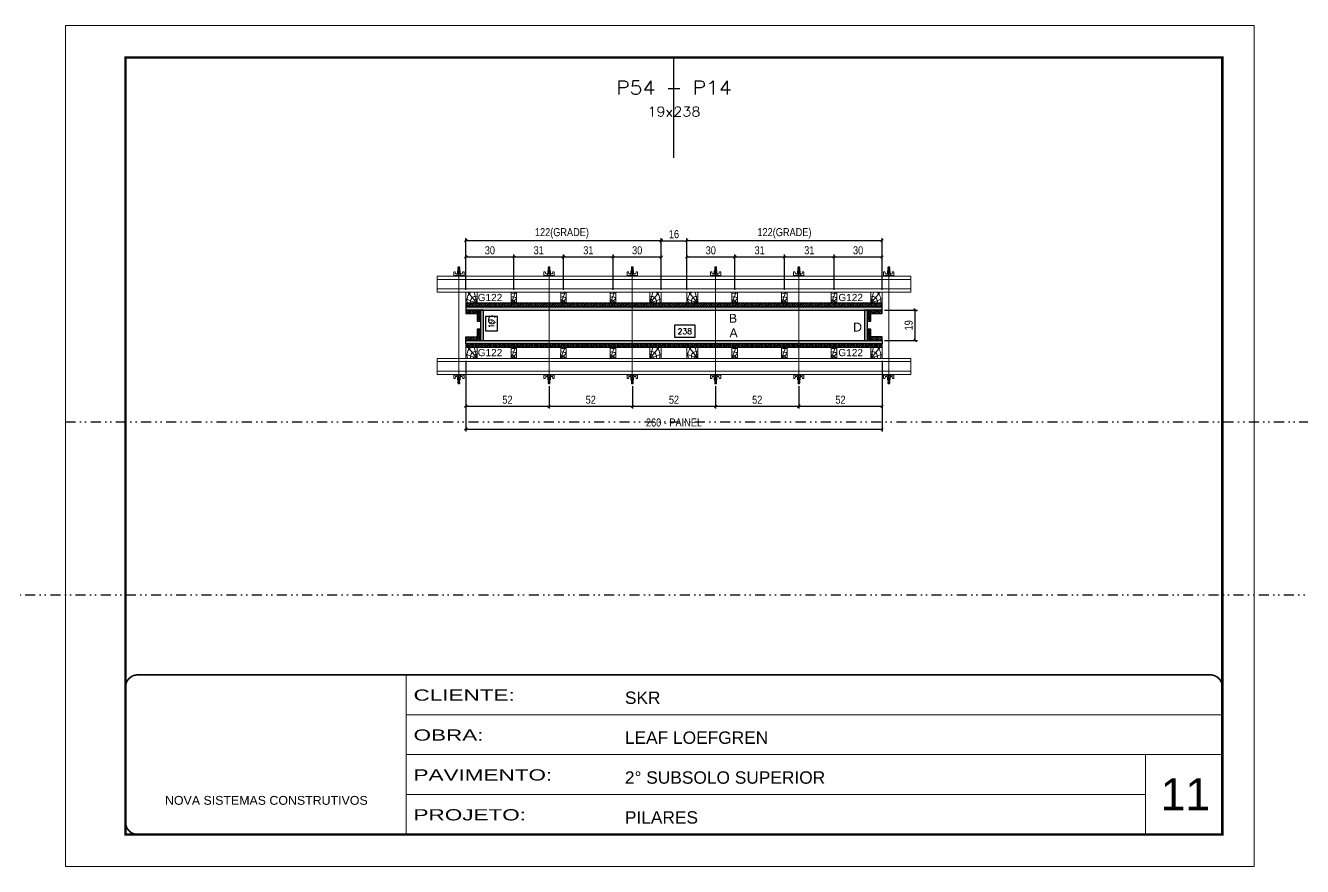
# Model space of a CAD drawing. Extents: x 13741 to 27878, y -21631 to 6985.
# Drawn here: x 17547 to 19142, y 3638 to 4688 of the extents above; entities that cross this region are included whole.
import ezdxf
from ezdxf.enums import TextEntityAlignment as Align

# ---------------------------------------------------------------- set-up
doc = ezdxf.new("R2010")
doc.units = 0
for name, pattern in [('CONTINUO', [0]), ('DASHED', [0.75, 0.5, -0.25]), ('DIVIDE2', [0.625, 0.25, -0.125, 0, -0.125, 0, -0.125]), ('HIDDEN', [0.375, 0.25, -0.125])]:
    doc.linetypes.add(name, pattern=pattern)
for name, color, linetype, lineweight in [('CARIMBO', 255, 'Continuous', 9), ('Folhas', 255, 'Continuous', 9), ('Hachura', 251, 'Continuous', 9), ('Madeira', 126, 'Continuous', 18), ('Perfil Metálico', 224, 'Continuous', 18), ('SARRAFO DE PRESSAO', 251, 'DASHED', 9), ('Texto Seção', 7, 'Continuous', 15)]:
    doc.layers.add(name, color=color, linetype=linetype, lineweight=lineweight)
for name, color, linetype in [('CHAPA', 1, 'Continuous'), ('COTA', 241, 'Continuous'), ('Nível', 160, 'Continuous'), ('SARRAFO', 251, 'Continuous'), ('Texto de Titulo', 7, 'Continuous'), ('Texto Qtd Sarr', 242, 'Continuous'), ('TEXTO_GERAL', 7, 'Continuous')]:
    doc.layers.add(name, color=color, linetype=linetype)
doc.styles.add('ARIAL', font='arial.ttf')
doc.styles.add('COTA TECNICA 2X', font='techl___.ttf', dxfattribs={"height": 10})
doc.styles.add('ROMANS', font='romans.shx')
doc.styles.add('SANSSERIF', font='sas_____.pfb')
doc.styles.add('Tecnologia', font='')
doc.styles.get('Tecnologia').set_extended_font_data('Forgotten Futurist')
doc.dimstyles.new('SECAO PILAR', dxfattribs={"dimtxt": 10, "dimasz": 3, "dimexe": 3, "dimexo": 3, "dimgap": 3, "dimtad": 1, "dimdec": 1, "dimlfac": 0.5, "dimzin": 12, "dimdsep": 46, "dimtxsty": 'COTA TECNICA 2X', "dimblk1": 'OBLIQUE', "dimblk2": 'OBLIQUE', "dimsah": 1, "dimcen": 0.9, "dimclrd": 256, "dimclre": 256, "dimclrt": 256, "dimadec": 1, "dimazin": 3, "dimtfac": 1, "dimtdec": 1, "dimtmove": 0, "dimatfit": 3, "dimfxl": 1, "dimtolj": 1, "dimtzin": 12, "dimarcsym": 0})
doc.dimstyles.new('SECÇÃO 2', dxfattribs={"dimtxt": 7, "dimasz": 6, "dimexe": 0.18, "dimexo": 2, "dimgap": -4, "dimtad": 3, "dimdec": 1, "dimlfac": 0.5, "dimzin": 12, "dimdsep": 46, "dimtxsty": 'ROMANS', "dimblk": 'ARCHTICK', "dimcen": 0.09, "dimse1": 1, "dimse2": 1, "dimsd1": 1, "dimsd2": 1, "dimclrd": 180, "dimclre": 5, "dimclrt": 1, "dimadec": 0, "dimazin": 3, "dimtfac": 1, "dimtdec": 1, "dimtofl": 0, "dimtmove": 0, "dimatfit": 3, "dimldrblk": 'ARCHTICK', "dimfxl": 1, "dimtolj": 1, "dimtzin": 0, "dimarcsym": 0})
pattern_1 = [(225, (8973.0154, -18597.0914), (1.12253202, -1.12253202), [])]

# ---------------------------------------------------------------- blocks, each defined once
blk = doc.blocks.new('9999999999')
at = {"color": 30, "linetype": 'CONTINUO'}
for p, q in [((98564.6, 34230.2), (98564.6, 34429.4)), ((98564.6, 34379.6), (99584, 34379.6)), ((98564.6, 34329.8), (99488, 34329.8)), ((99584, 34329.8), (99488, 34329.8)), ((99488, 34329.8), (99488, 34230.2)), ((98564.6, 34280), (99488, 34280))]:
    blk.add_line(p, q, dxfattribs=at)
at = {"color": 30, "linetype": 'CONTINUO', "const_width": 2}
blk.add_lwpolyline([(99584, 34230.2), (99584, 34414.4, 0.414214), (99569, 34429.4), (98229, 34429.4, 0.414214), (98214, 34414.4), (98214, 34245.2, 0.414214), (98229, 34230.2), (99584, 34230.2)], format="xyb", dxfattribs=at)
at = {"layer": 'Folhas'}
blk.add_lwpolyline([(98139, 34190.2), (99624, 34190.2), (99624, 35240.2), (98139, 35240.2)], close=True, dxfattribs=at)
at = {"layer": 'Folhas', "color": 30, "const_width": 3}
blk.add_lwpolyline([(98214, 34230.2), (99584, 34230.2), (99584, 35200.2), (98214, 35200.2)], close=True, dxfattribs=at)
at = {"color": 7, "linetype": 'Continuous', "ltscale": 5, "style": 'ARIAL'}
for s, height, p in [('SKR', 15.48, (98837.7, 34393.1)), ('LEAF LOEFGREN', 15.483, (98837.7, 34343.3)), ('2° SUBSOLO SUPERIOR', 15.483, (98837.7, 34293.5)), ('NOVA SISTEMAS CONSTRUTIVOS', 11.059, (98263.2, 34267.2)), ('PILARES', 15.48, (98837.7, 34243.7))]:
    blk.add_text(s, height=height, dxfattribs=at).set_placement(p)
at = {"layer": 'Folhas', "color": 7, "style": 'Tecnologia', "width": 1.5}
for s, p in [('CLIENTE:', (98573.7, 34397.2)), ('OBRA:', (98573.7, 34347.3)), ('PAVIMENTO:', (98573.7, 34297.5)), ('PROJETO:', (98573.7, 34247.7))]:
    blk.add_text(s, height=14, dxfattribs=at).set_placement(p)
blk = doc.blocks.new('*D1065')
at = {"layer": 'COTA', "color": 180, "lineweight": -2, "transparency": 16777216}
for p, q in [((18136.4, 4324.4), (18121.4, 4324.4)), ((18121.4, 4324.4), (18121.4, 4306.4)), ((18136.4, 4306.4), (18136.4, 4324.4)), ((18121.4, 4306.4), (18136.4, 4306.4))]:
    blk.add_line(p, q, dxfattribs=at)
at = {"layer": 'Defpoints', "color": 0, "transparency": 16777216}
for p in [(18136.3, 4332.3), (18136.3, 4294.3), (18140.4, 4294.3)]:
    blk.add_point(p, dxfattribs=at)
at = {"layer": 'COTA', "color": 1, "transparency": 16777216, "insert": (18128.9, 4315.4), "char_height": 7, "attachment_point": 5, "rotation": 90, "style": 'ROMANS'}
blk.add_mtext('\\A1;19', dxfattribs=at)
blk = doc.blocks.new('_ArchTick')
at = {"color": 0, "linetype": 'ByBlock', "const_width": 0.15}
blk.add_lwpolyline([(-0.5, -0.5), (0.5, 0.5)], dxfattribs=at)
blk = doc.blocks.new('*D1066')
at = {"layer": 'COTA', "color": 180, "lineweight": -2, "transparency": 16777216}
for p, q in [((18383.5, 4313.3), (18357.5, 4313.3)), ((18357.5, 4313.3), (18357.5, 4298.3)), ((18383.5, 4298.3), (18383.5, 4313.3)), ((18357.5, 4298.3), (18383.5, 4298.3))]:
    blk.add_line(p, q, dxfattribs=at)
at = {"layer": 'Defpoints', "color": 0, "transparency": 16777216}
for p in [(18119, 4294.3), (18595, 4294.3), (18595, 4294.3)]:
    blk.add_point(p, dxfattribs=at)
at = {"layer": 'COTA', "color": 1, "transparency": 16777216, "insert": (18370.5, 4305.8), "char_height": 7, "attachment_point": 5, "style": 'ROMANS'}
blk.add_mtext('\\A1;238', dxfattribs=at)
blk = doc.blocks.new('_Oblique')
at = {"color": 0, "linetype": 'ByBlock', "lineweight": -2}
blk.add_line((-0.5, -0.5), (0.5, 0.5), dxfattribs=at)
blk = doc.blocks.new('*D1067')
at = {"layer": 'COTA', "lineweight": -2, "transparency": 16777216}
for p, q in [((18097, 4268.9), (18097, 4180.8)), ((18617, 4269), (18617, 4180.8)), ((18097, 4183.8), (18617, 4183.8))]:
    blk.add_line(p, q, dxfattribs=at)
at = {"layer": 'Defpoints', "color": 0, "transparency": 16777216}
for p in [(18097, 4271.9), (18617, 4272), (18617, 4183.8)]:
    blk.add_point(p, dxfattribs=at)
at = {"layer": 'COTA', "lineweight": -2, "transparency": 16777216, "xscale": 3, "yscale": 3, "zscale": 3, "rotation": 180}
blk.add_blockref('_Oblique', (18097, 4183.8), dxfattribs=at)
at = {"layer": 'COTA', "lineweight": -2, "transparency": 16777216, "xscale": 3, "yscale": 3, "zscale": 3}
blk.add_blockref('_Oblique', (18617, 4183.8), dxfattribs=at)
at = {"layer": 'COTA', "transparency": 16777216, "insert": (18357, 4191.9), "char_height": 10, "attachment_point": 5, "style": 'COTA TECNICA 2X'}
blk.add_mtext('\\A1;260 - PAINEL', dxfattribs=at)
blk = doc.blocks.new('*D1068')
at = {"layer": 'COTA', "lineweight": -2, "transparency": 16777216}
for p, q in [((18097, 4268.9), (18097, 4209.2)), ((18201, 4237.1), (18201, 4209.2)), ((18097, 4212.2), (18201, 4212.2))]:
    blk.add_line(p, q, dxfattribs=at)
at = {"layer": 'Defpoints', "color": 0, "transparency": 16777216}
for p in [(18097, 4271.9), (18201, 4240.1), (18201, 4212.2)]:
    blk.add_point(p, dxfattribs=at)
at = {"layer": 'COTA', "lineweight": -2, "transparency": 16777216, "xscale": 3, "yscale": 3, "zscale": 3, "rotation": 180}
blk.add_blockref('_Oblique', (18097, 4212.2), dxfattribs=at)
at = {"layer": 'COTA', "lineweight": -2, "transparency": 16777216, "xscale": 3, "yscale": 3, "zscale": 3}
blk.add_blockref('_Oblique', (18201, 4212.2), dxfattribs=at)
at = {"layer": 'COTA', "transparency": 16777216, "insert": (18149, 4220.3), "char_height": 10, "attachment_point": 5, "style": 'COTA TECNICA 2X'}
blk.add_mtext('\\A1;52', dxfattribs=at)
blk = doc.blocks.new('C')
at = {"layer": 'Hachura', "color": 0}
for p, q in [((0, 3.22), (0, -3.22)), ((0.45, 3.22), (0, 3.22)), ((0.46, 3.16), (0, 3.16)), ((0.46, 3.05), (0, 3.05)), ((0.46, 2.88), (0, 2.88)), ((0, 2.75), (0, -1.16)), ((0.46, 2.65), (0, 2.65)), ((0.46, 2.23), (0, 2.23)), ((0.46, 1.51), (0, 1.51)), ((0.39, 0.49), (0.17, 0.49)), ((0.45, -3.23), (0.45, 3.22)), ((0.45, 3.22), (2.58, 3.22)), ((1.74, 0.97), (0.45, 0.97)), ((1.45, 0.1), (0.45, 0.1)), ((1.35, 1.94), (1.35, 0.96)), ((2.58, 2.39), (1.47, 2.09)), ((1.74, -0.97), (1.74, 0.97)), ((1.74, 0.97), (1.74, 0.84)), ((1.74, 0.97), (1.74, 0.84)), ((1.74, 0.84), (3.35, 0.84)), ((3.35, 0.45), (1.74, 0.45)), ((2.58, 3.22), (2.58, 2.39)), ((3.32, 0.84), (3.32, -0.84)), ((3.35, 0.84), (3.35, -0.84)), ((3.68, 0.45), (3.35, 0.45)), ((3.84, -0.52), (3.35, 0.45)), ((3.35, 0.06), (3.67, -0.57)), ((3.68, 0.45), (4.16, -0.52)), ((3.72, 0.5), (4.25, -0.57)), ((4.37, -0.55), (3.83, 0.53)), ((4.15, 0.45), (3.93, 0.45)), ((4.42, -0.52), (3.93, 0.45)), ((4.15, 0.45), (4.26, 0.45)), ((4.26, 0.45), (4.74, -0.52)), ((4.3, 0.5), (4.83, -0.57)), ((4.95, -0.55), (4.41, 0.53)), ((4.51, 0.45), (4.84, 0.45)), ((5, -0.52), (4.51, 0.45)), ((4.84, 0.45), (5.32, -0.52)), ((4.88, 0.5), (5.41, -0.57)), ((5.53, -0.55), (4.99, 0.53)), ((5.58, -0.52), (5.09, 0.45)), ((5.42, 0.45), (5.09, 0.45)), ((5.58, -0.52), (5.09, 0.45)), ((5.42, 0.45), (5.74, -0.19)), ((5.46, 0.5), (5.74, -0.07)), ((5.74, 0.19), (5.57, 0.53)), ((5.74, 0.32), (5.68, 0.45)), ((5.68, 0.45), (5.74, 0.45)), ((5.74, 0.45), (5.9, 0.29)), ((5.74, 0.45), (5.74, -0.52)), ((5.9, -0.36), (5.9, 0.29)), ((0.45, 0), (0, 0)), ((0.46, -1.52), (0, -1.52)), ((0.46, -2.23), (0, -2.23)), ((0.46, -2.65), (0, -2.65)), ((0.46, -2.88), (0, -2.88)), ((0.46, -3.05), (0, -3.05)), ((0.46, -3.16), (0, -3.16)), ((0, -3.22), (2.57, -3.22)), ((0.08, -0.48), (0.29, -0.48)), ((0.29, -0.48), (0.4, -0.48)), ((0.45, 0), (0.45, -0.97)), ((0.45, -0.16), (1.45, -0.16)), ((0.45, -0.65), (0.45, -0.32)), ((0.45, -3.23), (0.45, -0.65)), ((0.45, -0.97), (1.74, -0.97)), ((1.35, -1.94), (1.35, -0.97)), ((2.58, -2.39), (1.47, -2.1)), ((3.35, -0.32), (1.74, -0.32)), ((3.35, -0.84), (1.74, -0.84)), ((2.58, -3.23), (2.58, -2.39)), ((3.35, -0.07), (3.58, -0.52)), ((3.35, -0.52), (3.58, -0.52)), ((3.84, -0.52), (4.16, -0.52)), ((4.42, -0.52), (4.74, -0.52)), ((4.63, -0.52), (4.74, -0.52)), ((5, -0.52), (5.32, -0.52)), ((5.58, -0.52), (5.74, -0.52)), ((5.74, -0.52), (5.9, -0.36)), ((5.74, -0.52), (5.74, -0.52))]:
    blk.add_line(p, q, dxfattribs=at)
for centre, radius, start, end in [((1.52, 1.94), 0.161, 104.74356, 180), ((1.44, -0.03), 0.129, 272.69497, 87.30503), ((3.81, 0.39), 0.143, 25.56881, 154.43119), ((4.39, 0.39), 0.143, 25.56881, 154.43119), ((4.97, 0.39), 0.143, 25.56881, 154.43119), ((5.55, 0.39), 0.143, 25.56881, 154.43119), ((0.17, -0.37), 0.174, 221.74404, 317.85924), ((1.52, -1.94), 0.161, 180, 255.25644), ((3.71, -0.4), 0.174, 222.14076, 318.25596), ((4.29, -0.4), 0.174, 222.14076, 318.25596), ((4.87, -0.4), 0.174, 222.14076, 318.25596), ((5.45, -0.4), 0.174, 222.14076, 318.25596), ((5.61, -0.4), 0.174, 317.85924, 318.25596)]:
    blk.add_arc(centre, radius, start, end, dxfattribs=at)
blk = doc.blocks.new('*D1086')
at = {"layer": 'COTA', "lineweight": -2, "transparency": 16777216}
for p, q in [((18409, 4237.1), (18409, 4209.2)), ((18513, 4237.1), (18513, 4209.2)), ((18409, 4212.2), (18513, 4212.2))]:
    blk.add_line(p, q, dxfattribs=at)
at = {"layer": 'Defpoints', "color": 0, "transparency": 16777216}
for p in [(18409, 4240.1), (18513, 4240.1), (18513, 4212.2)]:
    blk.add_point(p, dxfattribs=at)
at = {"layer": 'COTA', "lineweight": -2, "transparency": 16777216, "xscale": 3, "yscale": 3, "zscale": 3, "rotation": 180}
blk.add_blockref('_Oblique', (18409, 4212.2), dxfattribs=at)
at = {"layer": 'COTA', "lineweight": -2, "transparency": 16777216, "xscale": 3, "yscale": 3, "zscale": 3}
blk.add_blockref('_Oblique', (18513, 4212.2), dxfattribs=at)
at = {"layer": 'COTA', "transparency": 16777216, "insert": (18461, 4220.3), "char_height": 10, "attachment_point": 5, "style": 'COTA TECNICA 2X'}
blk.add_mtext('\\A1;52', dxfattribs=at)
blk = doc.blocks.new('*D1087')
at = {"layer": 'COTA', "lineweight": -2, "transparency": 16777216}
for p, q in [((18620, 4332.3), (18661.3, 4332.3)), ((18658.3, 4294.3), (18658.3, 4332.3)), ((18620, 4294.3), (18661.3, 4294.3))]:
    blk.add_line(p, q, dxfattribs=at)
at = {"layer": 'Defpoints', "color": 0, "transparency": 16777216}
for p in [(18617, 4332.3), (18658.3, 4332.3), (18617, 4294.3)]:
    blk.add_point(p, dxfattribs=at)
at = {"layer": 'COTA', "lineweight": -2, "transparency": 16777216, "xscale": 3, "yscale": 3, "zscale": 3}
for p, rotation in [((18658.3, 4332.3), 90), ((18658.3, 4294.3), 270)]:
    blk.add_blockref('_Oblique', p, dxfattribs=dict(at, rotation=rotation))
at = {"layer": 'COTA', "transparency": 16777216, "insert": (18650.2, 4313.3), "char_height": 10, "attachment_point": 5, "rotation": 90, "style": 'COTA TECNICA 2X'}
blk.add_mtext('\\A1;19', dxfattribs=at)
blk = doc.blocks.new('*D1088')
at = {"layer": 'COTA', "lineweight": -2, "transparency": 16777216}
for p, q in [((18201, 4237.1), (18201, 4209.2)), ((18305, 4237.1), (18305, 4209.2)), ((18201, 4212.2), (18305, 4212.2))]:
    blk.add_line(p, q, dxfattribs=at)
at = {"layer": 'Defpoints', "color": 0, "transparency": 16777216}
for p in [(18201, 4240.1), (18305, 4240.1), (18305, 4212.2)]:
    blk.add_point(p, dxfattribs=at)
at = {"layer": 'COTA', "lineweight": -2, "transparency": 16777216, "xscale": 3, "yscale": 3, "zscale": 3, "rotation": 180}
blk.add_blockref('_Oblique', (18201, 4212.2), dxfattribs=at)
at = {"layer": 'COTA', "lineweight": -2, "transparency": 16777216, "xscale": 3, "yscale": 3, "zscale": 3}
blk.add_blockref('_Oblique', (18305, 4212.2), dxfattribs=at)
at = {"layer": 'COTA', "transparency": 16777216, "insert": (18253, 4220.3), "char_height": 10, "attachment_point": 5, "style": 'COTA TECNICA 2X'}
blk.add_mtext('\\A1;52', dxfattribs=at)
blk = doc.blocks.new('PONTALETE')
at = {"layer": 'Madeira'}
for q in [(2.71, 7), (7, 5.76), (7, 1.74)]:
    blk.add_line((0, 0), q, dxfattribs=at)
blk.add_lwpolyline([(0, 0), (7, 0), (7, 7), (0, 7)], close=True, dxfattribs=at)
for centre, radius, start, end in [((2.04, 0.06), 6.23, 37.28179, 109.09128), ((1.09, 0.9), 3.19, 343.60304, 109.98471), ((-0.21, -0.78), 3.09, 14.63219, 86.0383)]:
    blk.add_arc(centre, radius, start, end, dxfattribs=at)
blk = doc.blocks.new('MEIO PONTALETE')
at = {"layer": 'Madeira'}
for q in [(2.71, 7), (3.5, 2.88), (3.5, 0.87)]:
    blk.add_line((0, 0), q, dxfattribs=at)
blk.add_lwpolyline([(0, 0), (3.5, 0), (3.5, 7), (0, 7)], close=True, dxfattribs=at)
for centre, radius, start, end in [((2.04, 0.06), 6.23, 76.44987, 109.09128), ((1.09, 0.9), 3.19, 40.90626, 109.98471), ((-0.21, -0.78), 3.09, 14.63219, 86.0383)]:
    blk.add_arc(centre, radius, start, end, dxfattribs=at)
blk = doc.blocks.new('*D1069')
at = {"layer": 'COTA', "lineweight": -2, "transparency": 16777216}
for p, q in [((18373, 4357.7), (18373, 4401.7)), ((18373, 4398.7), (18433, 4398.7)), ((18433, 4357.7), (18433, 4401.7))]:
    blk.add_line(p, q, dxfattribs=at)
at = {"layer": 'Defpoints', "color": 0, "transparency": 16777216}
for p in [(18433, 4398.7), (18373, 4354.7), (18433, 4354.7)]:
    blk.add_point(p, dxfattribs=at)
at = {"layer": 'COTA', "lineweight": -2, "transparency": 16777216, "xscale": 3, "yscale": 3, "zscale": 3, "rotation": 180}
blk.add_blockref('_Oblique', (18373, 4398.7), dxfattribs=at)
at = {"layer": 'COTA', "lineweight": -2, "transparency": 16777216, "xscale": 3, "yscale": 3, "zscale": 3}
blk.add_blockref('_Oblique', (18433, 4398.7), dxfattribs=at)
at = {"layer": 'COTA', "transparency": 16777216, "insert": (18403, 4406.9), "char_height": 10, "attachment_point": 5, "style": 'COTA TECNICA 2X'}
blk.add_mtext('\\A1;30', dxfattribs=at)
blk = doc.blocks.new('*D1070')
at = {"layer": 'COTA', "lineweight": -2, "transparency": 16777216}
for p, q in [((18373, 4357.7), (18373, 4421.9)), ((18617, 4418.9), (18373, 4418.9)), ((18617, 4357.7), (18617, 4421.9))]:
    blk.add_line(p, q, dxfattribs=at)
at = {"layer": 'Defpoints', "color": 0, "transparency": 16777216}
for p in [(18373, 4418.9), (18373, 4354.7), (18617, 4354.7)]:
    blk.add_point(p, dxfattribs=at)
at = {"layer": 'COTA', "lineweight": -2, "transparency": 16777216, "xscale": 3, "yscale": 3, "zscale": 3, "rotation": 180}
blk.add_blockref('_Oblique', (18373, 4418.9), dxfattribs=at)
at = {"layer": 'COTA', "lineweight": -2, "transparency": 16777216, "xscale": 3, "yscale": 3, "zscale": 3}
blk.add_blockref('_Oblique', (18617, 4418.9), dxfattribs=at)
at = {"layer": 'COTA', "transparency": 16777216, "insert": (18495, 4428.1), "char_height": 10, "attachment_point": 5, "style": 'COTA TECNICA 2X'}
blk.add_mtext('\\A1;122(GRADE)', dxfattribs=at)
blk = doc.blocks.new('*D1089')
at = {"layer": 'COTA', "lineweight": -2, "transparency": 16777216}
for p, q in [((18433, 4357.7), (18433, 4401.7)), ((18433, 4398.7), (18495, 4398.7)), ((18495, 4357.7), (18495, 4401.7))]:
    blk.add_line(p, q, dxfattribs=at)
at = {"layer": 'Defpoints', "color": 0, "transparency": 16777216}
for p in [(18495, 4398.7), (18433, 4354.7), (18495, 4354.7)]:
    blk.add_point(p, dxfattribs=at)
at = {"layer": 'COTA', "lineweight": -2, "transparency": 16777216, "xscale": 3, "yscale": 3, "zscale": 3, "rotation": 180}
blk.add_blockref('_Oblique', (18433, 4398.7), dxfattribs=at)
at = {"layer": 'COTA', "lineweight": -2, "transparency": 16777216, "xscale": 3, "yscale": 3, "zscale": 3}
blk.add_blockref('_Oblique', (18495, 4398.7), dxfattribs=at)
at = {"layer": 'COTA', "transparency": 16777216, "insert": (18464, 4406.9), "char_height": 10, "attachment_point": 5, "style": 'COTA TECNICA 2X'}
blk.add_mtext('\\A1;31', dxfattribs=at)
blk = doc.blocks.new('*D1090')
at = {"layer": 'COTA', "lineweight": -2, "transparency": 16777216}
for p, q in [((18495, 4357.7), (18495, 4401.7)), ((18495, 4398.7), (18557, 4398.7)), ((18557, 4357.7), (18557, 4401.7))]:
    blk.add_line(p, q, dxfattribs=at)
at = {"layer": 'Defpoints', "color": 0, "transparency": 16777216}
for p in [(18557, 4398.7), (18495, 4354.7), (18557, 4354.7)]:
    blk.add_point(p, dxfattribs=at)
at = {"layer": 'COTA', "lineweight": -2, "transparency": 16777216, "xscale": 3, "yscale": 3, "zscale": 3, "rotation": 180}
blk.add_blockref('_Oblique', (18495, 4398.7), dxfattribs=at)
at = {"layer": 'COTA', "lineweight": -2, "transparency": 16777216, "xscale": 3, "yscale": 3, "zscale": 3}
blk.add_blockref('_Oblique', (18557, 4398.7), dxfattribs=at)
at = {"layer": 'COTA', "transparency": 16777216, "insert": (18526, 4406.9), "char_height": 10, "attachment_point": 5, "style": 'COTA TECNICA 2X'}
blk.add_mtext('\\A1;31', dxfattribs=at)
blk = doc.blocks.new('*D1091')
at = {"layer": 'COTA', "lineweight": -2, "transparency": 16777216}
for p, q in [((18557, 4357.7), (18557, 4401.7)), ((18557, 4398.7), (18617, 4398.7)), ((18617, 4357.7), (18617, 4401.7))]:
    blk.add_line(p, q, dxfattribs=at)
at = {"layer": 'Defpoints', "color": 0, "transparency": 16777216}
for p in [(18617, 4398.7), (18557, 4354.7), (18617, 4354.7)]:
    blk.add_point(p, dxfattribs=at)
at = {"layer": 'COTA', "lineweight": -2, "transparency": 16777216, "xscale": 3, "yscale": 3, "zscale": 3, "rotation": 180}
blk.add_blockref('_Oblique', (18557, 4398.7), dxfattribs=at)
at = {"layer": 'COTA', "lineweight": -2, "transparency": 16777216, "xscale": 3, "yscale": 3, "zscale": 3}
blk.add_blockref('_Oblique', (18617, 4398.7), dxfattribs=at)
at = {"layer": 'COTA', "transparency": 16777216, "insert": (18587, 4406.9), "char_height": 10, "attachment_point": 5, "style": 'COTA TECNICA 2X'}
blk.add_mtext('\\A1;30', dxfattribs=at)
blk = doc.blocks.new('*D1071')
at = {"layer": 'COTA', "lineweight": -2, "transparency": 16777216}
for p, q in [((18097, 4357.7), (18097, 4401.7)), ((18097, 4398.7), (18157, 4398.7)), ((18157, 4357.7), (18157, 4401.7))]:
    blk.add_line(p, q, dxfattribs=at)
at = {"layer": 'Defpoints', "color": 0, "transparency": 16777216}
for p in [(18157, 4398.7), (18097, 4354.7), (18157, 4354.7)]:
    blk.add_point(p, dxfattribs=at)
at = {"layer": 'COTA', "lineweight": -2, "transparency": 16777216, "xscale": 3, "yscale": 3, "zscale": 3, "rotation": 180}
blk.add_blockref('_Oblique', (18097, 4398.7), dxfattribs=at)
at = {"layer": 'COTA', "lineweight": -2, "transparency": 16777216, "xscale": 3, "yscale": 3, "zscale": 3}
blk.add_blockref('_Oblique', (18157, 4398.7), dxfattribs=at)
at = {"layer": 'COTA', "transparency": 16777216, "insert": (18127, 4406.9), "char_height": 10, "attachment_point": 5, "style": 'COTA TECNICA 2X'}
blk.add_mtext('\\A1;30', dxfattribs=at)
blk = doc.blocks.new('*D1072')
at = {"layer": 'COTA', "lineweight": -2, "transparency": 16777216}
for p, q in [((18097, 4357.7), (18097, 4421.9)), ((18341, 4418.9), (18097, 4418.9)), ((18341, 4357.7), (18341, 4421.9))]:
    blk.add_line(p, q, dxfattribs=at)
at = {"layer": 'Defpoints', "color": 0, "transparency": 16777216}
for p in [(18097, 4418.9), (18097, 4354.7), (18341, 4354.7)]:
    blk.add_point(p, dxfattribs=at)
at = {"layer": 'COTA', "lineweight": -2, "transparency": 16777216, "xscale": 3, "yscale": 3, "zscale": 3, "rotation": 180}
blk.add_blockref('_Oblique', (18097, 4418.9), dxfattribs=at)
at = {"layer": 'COTA', "lineweight": -2, "transparency": 16777216, "xscale": 3, "yscale": 3, "zscale": 3}
blk.add_blockref('_Oblique', (18341, 4418.9), dxfattribs=at)
at = {"layer": 'COTA', "transparency": 16777216, "insert": (18217, 4428.1), "char_height": 10, "attachment_point": 5, "style": 'COTA TECNICA 2X'}
blk.add_mtext('\\A1;122(GRADE)', dxfattribs=at)
blk = doc.blocks.new('*D1092')
at = {"layer": 'COTA', "lineweight": -2, "transparency": 16777216}
for p, q in [((18157, 4357.7), (18157, 4401.7)), ((18157, 4398.7), (18219, 4398.7)), ((18219, 4357.7), (18219, 4401.7))]:
    blk.add_line(p, q, dxfattribs=at)
at = {"layer": 'Defpoints', "color": 0, "transparency": 16777216}
for p in [(18219, 4398.7), (18157, 4354.7), (18219, 4354.7)]:
    blk.add_point(p, dxfattribs=at)
at = {"layer": 'COTA', "lineweight": -2, "transparency": 16777216, "xscale": 3, "yscale": 3, "zscale": 3, "rotation": 180}
blk.add_blockref('_Oblique', (18157, 4398.7), dxfattribs=at)
at = {"layer": 'COTA', "lineweight": -2, "transparency": 16777216, "xscale": 3, "yscale": 3, "zscale": 3}
blk.add_blockref('_Oblique', (18219, 4398.7), dxfattribs=at)
at = {"layer": 'COTA', "transparency": 16777216, "insert": (18188, 4406.9), "char_height": 10, "attachment_point": 5, "style": 'COTA TECNICA 2X'}
blk.add_mtext('\\A1;31', dxfattribs=at)
blk = doc.blocks.new('*D1093')
at = {"layer": 'COTA', "lineweight": -2, "transparency": 16777216}
for p, q in [((18219, 4357.7), (18219, 4401.7)), ((18219, 4398.7), (18281, 4398.7)), ((18281, 4357.7), (18281, 4401.7))]:
    blk.add_line(p, q, dxfattribs=at)
at = {"layer": 'Defpoints', "color": 0, "transparency": 16777216}
for p in [(18281, 4398.7), (18219, 4354.7), (18281, 4354.7)]:
    blk.add_point(p, dxfattribs=at)
at = {"layer": 'COTA', "lineweight": -2, "transparency": 16777216, "xscale": 3, "yscale": 3, "zscale": 3, "rotation": 180}
blk.add_blockref('_Oblique', (18219, 4398.7), dxfattribs=at)
at = {"layer": 'COTA', "lineweight": -2, "transparency": 16777216, "xscale": 3, "yscale": 3, "zscale": 3}
blk.add_blockref('_Oblique', (18281, 4398.7), dxfattribs=at)
at = {"layer": 'COTA', "transparency": 16777216, "insert": (18250, 4406.9), "char_height": 10, "attachment_point": 5, "style": 'COTA TECNICA 2X'}
blk.add_mtext('\\A1;31', dxfattribs=at)
blk = doc.blocks.new('*D1094')
at = {"layer": 'COTA', "lineweight": -2, "transparency": 16777216}
for p, q in [((18281, 4357.7), (18281, 4401.7)), ((18281, 4398.7), (18341, 4398.7)), ((18341, 4357.7), (18341, 4401.7))]:
    blk.add_line(p, q, dxfattribs=at)
at = {"layer": 'Defpoints', "color": 0, "transparency": 16777216}
for p in [(18341, 4398.7), (18281, 4354.7), (18341, 4354.7)]:
    blk.add_point(p, dxfattribs=at)
at = {"layer": 'COTA', "lineweight": -2, "transparency": 16777216, "xscale": 3, "yscale": 3, "zscale": 3, "rotation": 180}
blk.add_blockref('_Oblique', (18281, 4398.7), dxfattribs=at)
at = {"layer": 'COTA', "lineweight": -2, "transparency": 16777216, "xscale": 3, "yscale": 3, "zscale": 3}
blk.add_blockref('_Oblique', (18341, 4398.7), dxfattribs=at)
at = {"layer": 'COTA', "transparency": 16777216, "insert": (18311, 4406.9), "char_height": 10, "attachment_point": 5, "style": 'COTA TECNICA 2X'}
blk.add_mtext('\\A1;30', dxfattribs=at)
blk = doc.blocks.new('*D1078')
at = {"layer": 'COTA', "lineweight": -2, "transparency": 16777216}
for p, q in [((18341, 4357.7), (18341, 4421.9)), ((18341, 4418.9), (18373, 4418.9)), ((18373, 4357.7), (18373, 4421.9))]:
    blk.add_line(p, q, dxfattribs=at)
at = {"layer": 'Defpoints', "color": 0, "transparency": 16777216}
for p in [(18373, 4418.9), (18341, 4354.7), (18373, 4354.7)]:
    blk.add_point(p, dxfattribs=at)
at = {"layer": 'COTA', "lineweight": -2, "transparency": 16777216, "xscale": 3, "yscale": 3, "zscale": 3, "rotation": 180}
blk.add_blockref('_Oblique', (18341, 4418.9), dxfattribs=at)
at = {"layer": 'COTA', "lineweight": -2, "transparency": 16777216, "xscale": 3, "yscale": 3, "zscale": 3}
blk.add_blockref('_Oblique', (18373, 4418.9), dxfattribs=at)
at = {"layer": 'COTA', "transparency": 16777216, "insert": (18357, 4427), "char_height": 10, "attachment_point": 5, "style": 'COTA TECNICA 2X'}
blk.add_mtext('\\A1;16', dxfattribs=at)
blk = doc.blocks.new('titulo1')
at = {"layer": 'Defpoints', "color": 252, "linetype": 'HIDDEN', "ltscale": 2}
blk.add_line((0, 0), (0, 125), dxfattribs=at)
at = {"layer": 'Defpoints', "style": 'ROMANS', "oblique": 15}
blk.add_attdef('FOLHA', text='', height=10, dxfattribs=at).set_placement((0, 15.6), align=Align.MIDDLE_CENTER)
at = {"layer": 'Texto Qtd Sarr', "color": 3, "style": 'ROMANS', "oblique": 15}
for tag, height, p in [('TITULO', 17, (0, 71.4)), ('SEÇÃO', 12, (0, 41.5))]:
    blk.add_attdef(tag, text='', height=height, dxfattribs=at).set_placement(p, align=Align.MIDDLE_CENTER)
blk = doc.blocks.new('*D1079')
at = {"layer": 'COTA', "lineweight": -2, "transparency": 16777216}
for p, q in [((18617, 4268.9), (18617, 4209.2)), ((18513, 4237.1), (18513, 4209.2)), ((18513, 4212.2), (18617, 4212.2))]:
    blk.add_line(p, q, dxfattribs=at)
at = {"layer": 'Defpoints', "color": 0, "transparency": 16777216}
for p in [(18617, 4271.9), (18513, 4240.1), (18617, 4212.2)]:
    blk.add_point(p, dxfattribs=at)
at = {"layer": 'COTA', "lineweight": -2, "transparency": 16777216, "xscale": 3, "yscale": 3, "zscale": 3, "rotation": 180}
blk.add_blockref('_Oblique', (18513, 4212.2), dxfattribs=at)
at = {"layer": 'COTA', "lineweight": -2, "transparency": 16777216, "xscale": 3, "yscale": 3, "zscale": 3}
blk.add_blockref('_Oblique', (18617, 4212.2), dxfattribs=at)
at = {"layer": 'COTA', "transparency": 16777216, "insert": (18565, 4220.3), "char_height": 10, "attachment_point": 5, "style": 'COTA TECNICA 2X'}
blk.add_mtext('\\A1;52', dxfattribs=at)
blk = doc.blocks.new('*D1080')
at = {"layer": 'COTA', "lineweight": -2, "transparency": 16777216}
for p, q in [((18305, 4237.1), (18305, 4209.2)), ((18409, 4237.1), (18409, 4209.2)), ((18305, 4212.2), (18409, 4212.2))]:
    blk.add_line(p, q, dxfattribs=at)
at = {"layer": 'Defpoints', "color": 0, "transparency": 16777216}
for p in [(18305, 4240.1), (18409, 4240.1), (18409, 4212.2)]:
    blk.add_point(p, dxfattribs=at)
at = {"layer": 'COTA', "lineweight": -2, "transparency": 16777216, "xscale": 3, "yscale": 3, "zscale": 3, "rotation": 180}
blk.add_blockref('_Oblique', (18305, 4212.2), dxfattribs=at)
at = {"layer": 'COTA', "lineweight": -2, "transparency": 16777216, "xscale": 3, "yscale": 3, "zscale": 3}
blk.add_blockref('_Oblique', (18409, 4212.2), dxfattribs=at)
at = {"layer": 'COTA', "transparency": 16777216, "insert": (18357, 4220.3), "char_height": 10, "attachment_point": 5, "style": 'COTA TECNICA 2X'}
blk.add_mtext('\\A1;52', dxfattribs=at)

msp = doc.modelspace()

# ---------------------------------------------------------------- hatches: boundary and pattern name
at = {"layer": 'Hachura'}
h = msp.add_hatch(dxfattribs=at)
h.set_pattern_fill('ANSI31', color=256, scale=0.5, angle=180, style=0)
h.set_pattern_definition([(225, (9001.0154, -18588.6914), (1.12253202, -1.12253202), [])])
h.paths.add_polyline_path([(18616.97, 4340.72), (18616.97, 4336.32), (18096.97, 4336.32), (18096.97, 4340.72)])
h = msp.add_hatch(color=256, dxfattribs=at)
h.dxf.hatch_style = 1
h.paths.add_polyline_path([(18616.97, 4332.31), (18616.97, 4336.31), (18096.97, 4336.32), (18096.97, 4332.32)])
h = msp.add_hatch(dxfattribs=at)
h.set_pattern_fill('ANSI31', color=256, scale=0.5, angle=180, style=0)
h.set_pattern_definition(pattern_1)
h.paths.add_polyline_path([(18110.97, 4332.32), (18110.97, 4327.92), (18096.97, 4327.92), (18096.97, 4332.32)])
h = msp.add_hatch(dxfattribs=at)
h.set_pattern_fill('ANSI31', color=256, scale=0.5, angle=270, style=0)
h.set_pattern_definition([(315, (41006.7754, -5170.635), (1.12253202, 1.12253202), [])])
h.paths.add_polyline_path([(18115.37, 4318.32), (18110.97, 4318.32), (18110.97, 4332.32), (18115.37, 4332.32)])
h = msp.add_hatch(color=256, dxfattribs=at)
h.dxf.hatch_style = 1
h.paths.add_polyline_path([(18115.37, 4294.32), (18118.97, 4294.32), (18118.97, 4332.32), (18115.37, 4332.32)])
h = msp.add_hatch(color=256, dxfattribs=at)
h.dxf.hatch_style = 1
h.paths.add_polyline_path([(18594.97, 4294.32), (18598.57, 4294.32), (18598.57, 4332.32), (18594.97, 4332.32)])
h = msp.add_hatch(dxfattribs=at)
h.set_pattern_fill('ANSI31', color=256, scale=0.5, angle=270, style=0)
h.set_pattern_definition([(315, (41494.3754, -5170.635), (1.12253202, 1.12253202), [])])
h.paths.add_polyline_path([(18602.97, 4318.32), (18598.57, 4318.32), (18598.57, 4332.32), (18602.97, 4332.32)])
h = msp.add_hatch(dxfattribs=at)
h.set_pattern_fill('ANSI31', color=256, scale=0.5, angle=180, style=0)
h.set_pattern_definition([(225, (9479.0154, -18597.0914), (1.12253202, -1.12253202), [])])
h.paths.add_polyline_path([(18616.97, 4332.32), (18616.97, 4327.92), (18602.97, 4327.92), (18602.97, 4332.32)])
h = msp.add_hatch(dxfattribs=at)
h.set_pattern_fill('ANSI31', color=256, scale=0.5, angle=270, style=0)
h.set_pattern_definition([(315, (41006.7754, -5194.635), (1.12253202, 1.12253202), [])])
h.paths.add_polyline_path([(18115.37, 4294.32), (18110.97, 4294.32), (18110.97, 4308.32), (18115.37, 4308.32)])
h = msp.add_hatch(dxfattribs=at)
h.set_pattern_fill('ANSI31', color=256, scale=0.5, angle=270, style=0)
h.set_pattern_definition([(315, (41494.3754, -5194.635), (1.12253202, 1.12253202), [])])
h.paths.add_polyline_path([(18602.97, 4294.32), (18598.57, 4294.32), (18598.57, 4308.32), (18602.97, 4308.32)])
h = msp.add_hatch(dxfattribs=at)
h.set_pattern_fill('ANSI31', color=256, scale=0.5, angle=180, style=0)
h.set_pattern_definition(pattern_1)
h.paths.add_polyline_path([(18110.97, 4294.32), (18110.97, 4298.72), (18096.97, 4298.72), (18096.97, 4294.32)])
h = msp.add_hatch(color=256, dxfattribs=at)
h.dxf.hatch_style = 1
h.paths.add_polyline_path([(18616.97, 4294.32), (18616.97, 4290.32), (18096.97, 4290.32), (18096.97, 4294.32)])
h = msp.add_hatch(dxfattribs=at)
h.set_pattern_fill('ANSI31', color=256, scale=0.5, angle=180, style=0)
h.set_pattern_definition([(225, (9114.0154, -18597.0914), (1.12253202, -1.12253202), [])])
h.paths.add_polyline_path([(18602.97, 4294.32), (18602.97, 4298.72), (18616.97, 4298.72), (18616.97, 4294.32)])
h = msp.add_hatch(dxfattribs=at)
h.set_pattern_fill('ANSI31', color=256, scale=0.5, angle=180, style=0)
h.set_pattern_definition([(225, (9001.0154, -18639.0914), (1.12253202, -1.12253202), [])])
h.paths.add_polyline_path([(18616.97, 4290.32), (18616.97, 4285.92), (18096.97, 4285.92), (18096.97, 4290.32)])

# ---------------------------------------------------------------- linework, layer by layer
at = {"layer": 'CHAPA'}
for points in [[(18616.97, 4332.32), (18616.97, 4336.32), (18096.97, 4336.32), (18096.97, 4332.32)], [(18115.37, 4294.32), (18118.97, 4294.32), (18118.97, 4332.32), (18115.37, 4332.32)], [(18594.97, 4294.32), (18598.57, 4294.32), (18598.57, 4332.32), (18594.97, 4332.32)], [(18616.97, 4294.32), (18616.97, 4290.32), (18096.97, 4290.32), (18096.97, 4294.32)]]:
    msp.add_lwpolyline(points, close=True, dxfattribs=at)
at = {"layer": 'Hachura'}
for p, q in [((18088.28, 4241.15), (18088.28, 4381.69)), ((18200.97, 4241.15), (18200.97, 4381.69)), ((18304.97, 4241.15), (18304.97, 4381.69)), ((18408.97, 4241.15), (18408.97, 4381.69)), ((18512.97, 4241.15), (18512.97, 4381.69)), ((18625.36, 4241.15), (18625.36, 4381.69))]:
    msp.add_line(p, q, dxfattribs=at)
at = {"layer": 'Madeira'}
for points in [[(18096.97, 4340.72), (18096.98, 4354.72), (18340.98, 4354.72), (18340.96, 4340.72)], [(18372.97, 4340.72), (18372.99, 4354.72), (18616.98, 4354.72), (18616.97, 4340.72)], [(18096.95, 4271.93), (18096.97, 4285.93), (18340.96, 4285.93), (18340.94, 4271.93)], [(18372.96, 4271.93), (18372.97, 4285.93), (18616.97, 4285.93), (18616.95, 4271.93)]]:
    msp.add_lwpolyline(points, close=True, dxfattribs=at)
at = {"layer": 'Nível', "color": 4, "linetype": 'DIVIDE2', "ltscale": 50}
for p, q in [((17596.97, 4192.86), (21531.15, 4192.86)), ((13741.09, 3976.86), (21531.15, 3976.86))]:
    msp.add_line(p, q, dxfattribs=at)
at = {"layer": 'Perfil Metálico'}
for p, q in [((18652.69, 4370.66), (18061.25, 4370.66)), ((18652.69, 4358.66), (18061.25, 4358.66)), ((18652.69, 4267.92), (18061.25, 4267.92)), ((18652.69, 4255.92), (18061.25, 4255.92))]:
    msp.add_line(p, q, dxfattribs=at)
for points in [[(18652.69, 4354.72), (18652.69, 4374.72), (18061.25, 4374.66), (18061.25, 4354.66)], [(18061.25, 4271.92), (18061.25, 4251.92), (18652.69, 4251.98), (18652.69, 4271.98)]]:
    msp.add_lwpolyline(points, close=True, dxfattribs=at)
at = {"layer": 'SARRAFO'}
for points in [[(18096.97, 4336.32), (18616.97, 4336.32), (18616.97, 4340.72), (18096.97, 4340.72)], [(18096.97, 4336.32), (18616.97, 4336.32), (18616.97, 4340.72), (18096.97, 4340.72)], [(18096.97, 4327.92), (18110.97, 4327.92), (18110.97, 4332.32), (18096.97, 4332.32)], [(18096.97, 4327.92), (18110.97, 4327.92), (18110.97, 4332.32), (18096.97, 4332.32)], [(18110.97, 4332.32), (18110.97, 4318.32), (18115.37, 4318.32), (18115.37, 4332.32)], [(18110.97, 4332.32), (18110.97, 4318.32), (18115.37, 4318.32), (18115.37, 4332.32)], [(18598.57, 4332.32), (18598.57, 4318.32), (18602.97, 4318.32), (18602.97, 4332.32)], [(18598.57, 4332.32), (18598.57, 4318.32), (18602.97, 4318.32), (18602.97, 4332.32)], [(18602.97, 4327.92), (18616.97, 4327.92), (18616.97, 4332.32), (18602.97, 4332.32)], [(18602.97, 4327.92), (18616.97, 4327.92), (18616.97, 4332.32), (18602.97, 4332.32)], [(18110.97, 4308.32), (18110.97, 4294.32), (18115.37, 4294.32), (18115.37, 4308.32)], [(18110.97, 4308.32), (18110.97, 4294.32), (18115.37, 4294.32), (18115.37, 4308.32)], [(18598.57, 4308.32), (18598.57, 4294.32), (18602.97, 4294.32), (18602.97, 4308.32)], [(18598.57, 4308.32), (18598.57, 4294.32), (18602.97, 4294.32), (18602.97, 4308.32)], [(18096.97, 4298.72), (18110.97, 4298.72), (18110.97, 4294.32), (18096.97, 4294.32)], [(18096.97, 4298.72), (18110.97, 4298.72), (18110.97, 4294.32), (18096.97, 4294.32)], [(18616.97, 4298.72), (18602.97, 4298.72), (18602.97, 4294.32), (18616.97, 4294.32)], [(18616.97, 4298.72), (18602.97, 4298.72), (18602.97, 4294.32), (18616.97, 4294.32)], [(18096.97, 4285.92), (18616.97, 4285.92), (18616.97, 4290.32), (18096.97, 4290.32)], [(18096.97, 4285.92), (18616.97, 4285.92), (18616.97, 4290.32), (18096.97, 4290.32)]]:
    msp.add_lwpolyline(points, close=True, dxfattribs=at)

# ---------------------------------------------------------------- block references
at = {"layer": 'Hachura', "linetype": 'Continuous', "yscale": 2, "zscale": 2}
for p, xscale, rotation in [((18088.29, 4374.69), -2, 270), ((18200.96, 4374.69), 2, 90.00000000000001), ((18304.96, 4374.69), 2, 90.00000000000001), ((18408.96, 4374.69), 2, 90.00000000000001), ((18512.96, 4374.69), 2, 90.00000000000001), ((18625.35, 4374.69), 2, 90.00000000000001), ((18088.28, 4251.95), 2, 270), ((18200.97, 4251.95), -2, 90), ((18304.97, 4251.95), -2, 90), ((18408.97, 4251.95), -2, 90), ((18512.97, 4251.95), -2, 90), ((18625.36, 4251.95), -2, 90)]:
    msp.add_blockref('C', p, dxfattribs=dict(at, xscale=xscale, rotation=rotation))
at = {"layer": 'Madeira'}
for name, p, xscale, yscale, zscale, rotation in [('PONTALETE', (18110.97, 4340.71), 2, 2, 2, 89.93708930310329), ('MEIO PONTALETE', (18153.47, 4340.72), 1.999999997962732, 1.999999997962732, 1.999999997962732, 359.9370893031033), ('MEIO PONTALETE', (18215.47, 4340.72), 1.999999997962732, 1.999999997962732, 1.999999997962732, 359.9370893031033), ('MEIO PONTALETE', (18277.47, 4340.72), 1.999999997962732, 1.999999997962732, 1.999999997962732, 359.9370893031033), ('PONTALETE', (18326.96, 4340.73), -2, 2, 2, 269.9370893031033), ('PONTALETE', (18386.97, 4340.71), 2, 2, 2, 89.93708930310329), ('MEIO PONTALETE', (18429.47, 4340.72), 1.999999997962732, 1.999999997962732, 1.999999997962732, 359.9370893031033), ('MEIO PONTALETE', (18491.47, 4340.72), 1.999999997962732, 1.999999997962732, 1.999999997962732, 359.9370893031033), ('MEIO PONTALETE', (18553.47, 4340.72), 1.999999997962732, 1.999999997962732, 1.999999997962732, 359.9370893031033), ('PONTALETE', (18602.97, 4340.73), -2, 2, 2, 269.9370893031033), ('PONTALETE', (18110.95, 4271.93), 2, 2, 2, 89.93708930310329), ('MEIO PONTALETE', (18153.45, 4271.93), 1.999999997962732, 1.999999997962732, 1.999999997962732, 359.9370893031033), ('MEIO PONTALETE', (18215.45, 4271.93), 1.999999997962732, 1.999999997962732, 1.999999997962732, 359.9370893031033), ('MEIO PONTALETE', (18277.45, 4271.93), 1.999999997962732, 1.999999997962732, 1.999999997962732, 359.9370893031033), ('PONTALETE', (18326.94, 4271.95), -2, 2, 2, 269.9370893031033), ('PONTALETE', (18386.96, 4271.93), 2, 2, 2, 89.93708930310329), ('MEIO PONTALETE', (18429.46, 4271.93), 1.999999997962732, 1.999999997962732, 1.999999997962732, 359.9370893031033), ('MEIO PONTALETE', (18491.46, 4271.93), 1.999999997962732, 1.999999997962732, 1.999999997962732, 359.9370893031033), ('MEIO PONTALETE', (18553.46, 4271.93), 1.999999997962732, 1.999999997962732, 1.999999997962732, 359.9370893031033), ('PONTALETE', (18602.95, 4271.95), -2, 2, 2, 269.9370893031033)]:
    msp.add_blockref(name, p, dxfattribs=dict(at, xscale=xscale, yscale=yscale, zscale=zscale, rotation=rotation))
at = {"layer": 'SARRAFO DE PRESSAO', "color": 6, "linetype": 'ByBlock'}
msp.add_blockref('9999999999', (-80542.01, -30552.63), dxfattribs=at)
at = {"layer": 'Texto Seção'}
ref = msp.add_blockref('titulo1', (18356.97, 4522.58), dxfattribs=at)
ref.add_attrib('TITULO', 'P54 - P14', dxfattribs={"layer": 'Texto de Titulo', "color": 7, "height": 17, "style": 'ROMANS', "width": 1.1}).set_placement((18356.97, 4610.08), align=Align.MIDDLE_CENTER)
ref.add_attrib('SEÇÃO', '19x238', dxfattribs={"layer": 'Texto de Titulo', "color": 7, "height": 12, "style": 'ROMANS', "width": 1.1}).set_placement((18356.97, 4580.08), align=Align.MIDDLE_CENTER)

# ---------------------------------------------------------------- texts
at = {"layer": 'CARIMBO', "style": 'ARIAL'}
msp.add_text('11', height=40, dxfattribs=at).set_placement((18964.83, 3707.72))
at = {"layer": 'TEXTO_GERAL', "color": 0, "linetype": 'Continuous', "style": 'SANSSERIF'}
for p in [(18111.82, 4348.02), (18562.37, 4348.02), (18111.81, 4279.23), (18562.35, 4279.23)]:
    msp.add_text('G122', height=9, dxfattribs=at).set_placement(p, align=Align.MIDDLE_LEFT)
at = {"layer": 'TEXTO_GERAL', "style": 'ARIAL'}
for s, p in [('C', (18129.47, 4319.97)), ('B', (18430.73, 4322.07)), ('A', (18431.48, 4303.84)), ('D', (18586.33, 4311.04))]:
    msp.add_text(s, height=11, dxfattribs=at).set_placement(p, align=Align.MIDDLE_CENTER)

# ---------------------------------------------------------------- dimensions: what is measured, and where the dimension line sits
at = {"layer": 'COTA'}
dim = msp.add_linear_dim(base=(18096.98, 4418.85), p1=(18340.98, 4354.7), p2=(18096.98, 4354.73), text='<>(GRADE)', dimstyle='SECAO PILAR', dxfattribs=at)
dim.commit()
dim.dimension.update_dxf_attribs({"geometry": '*D1072', "text_midpoint": (18216.98, 4418.85), "dimtype": 160})
for base, p1, p2, text, picture, middle in [((18372.99, 4418.85), (18616.98, 4354.7), (18372.99, 4354.73), '<>(GRADE)', '*D1070', (18494.99, 4428.07)), ((18616.97, 4183.76), (18096.97, 4271.93), (18616.97, 4271.97), '<> - PAINEL', '*D1067', (18356.97, 4191.86))]:
    dim = msp.add_linear_dim(base=base, p1=p1, p2=p2, text=text, dimstyle='SECAO PILAR', dxfattribs=at)
    dim.commit()
    dim.dimension.update_dxf_attribs({"geometry": picture, "text_midpoint": middle})
for base, p1, p2, dimstyle, picture, middle in [((18372.99, 4418.85), (18340.98, 4354.69), (18372.99, 4354.73), 'SECAO PILAR', '*D1078', (18356.98, 4418.85)), ((18594.97, 4294.32), (18118.97, 4294.32), (18594.97, 4294.32), 'SECÇÃO 2', '*D1066', (18370.52, 4294.32))]:
    dim = msp.add_linear_dim(base=base, p1=p1, p2=p2, dimstyle=dimstyle, dxfattribs=at)
    dim.commit()
    dim.dimension.update_dxf_attribs({"geometry": picture, "text_midpoint": middle, "dimtype": 160})
for base, p1, p2, picture, middle in [((18156.98, 4398.66), (18096.98, 4354.73), (18156.98, 4354.72), '*D1071', (18126.98, 4406.87)), ((18218.98, 4398.66), (18156.98, 4354.72), (18218.98, 4354.72), '*D1092', (18187.98, 4406.87)), ((18280.98, 4398.66), (18218.98, 4354.72), (18280.98, 4354.72), '*D1093', (18249.98, 4406.87)), ((18340.98, 4398.66), (18280.98, 4354.72), (18340.98, 4354.72), '*D1094', (18310.98, 4406.87)), ((18432.99, 4398.66), (18372.99, 4354.73), (18432.99, 4354.72), '*D1069', (18402.99, 4406.87)), ((18494.99, 4398.66), (18432.99, 4354.72), (18494.99, 4354.72), '*D1089', (18463.99, 4406.87)), ((18556.99, 4398.66), (18494.99, 4354.72), (18556.99, 4354.72), '*D1090', (18525.99, 4406.87)), ((18616.98, 4398.66), (18556.99, 4354.72), (18616.98, 4354.72), '*D1091', (18586.99, 4406.87)), ((18201.04, 4212.18), (18096.97, 4271.92), (18201.04, 4240.15), '*D1068', (18149, 4220.29)), ((18616.95, 4212.18), (18513.04, 4240.15), (18616.95, 4271.93), '*D1079', (18564.99, 4220.29)), ((18305.04, 4212.18), (18201.04, 4240.15), (18305.04, 4240.15), '*D1088', (18253.04, 4220.29)), ((18409.04, 4212.18), (18305.04, 4240.15), (18409.04, 4240.15), '*D1080', (18357.04, 4220.29)), ((18513.04, 4212.18), (18409.04, 4240.15), (18513.04, 4240.15), '*D1086', (18461.04, 4220.29))]:
    dim = msp.add_linear_dim(base=base, p1=p1, p2=p2, dimstyle='SECAO PILAR', dxfattribs=at)
    dim.commit()
    dim.dimension.update_dxf_attribs({"geometry": picture, "text_midpoint": middle})
dim = msp.add_linear_dim(base=(18140.38, 4294.32), p1=(18136.29, 4332.32), p2=(18136.29, 4294.32), angle=270, dimstyle='SECÇÃO 2', dxfattribs=at)
dim.commit()
dim.dimension.update_dxf_attribs({"geometry": '*D1065', "text_midpoint": (18140.38, 4315.39), "dimtype": 160})
dim = msp.add_linear_dim(base=(18658.27, 4332.32), p1=(18616.97, 4294.32), p2=(18616.97, 4332.32), angle=90, dimstyle='SECAO PILAR', dxfattribs=at)
dim.commit()
dim.dimension.update_dxf_attribs({"geometry": '*D1087', "text_midpoint": (18650.18, 4313.32)})

doc.saveas('drawing.dxf')
